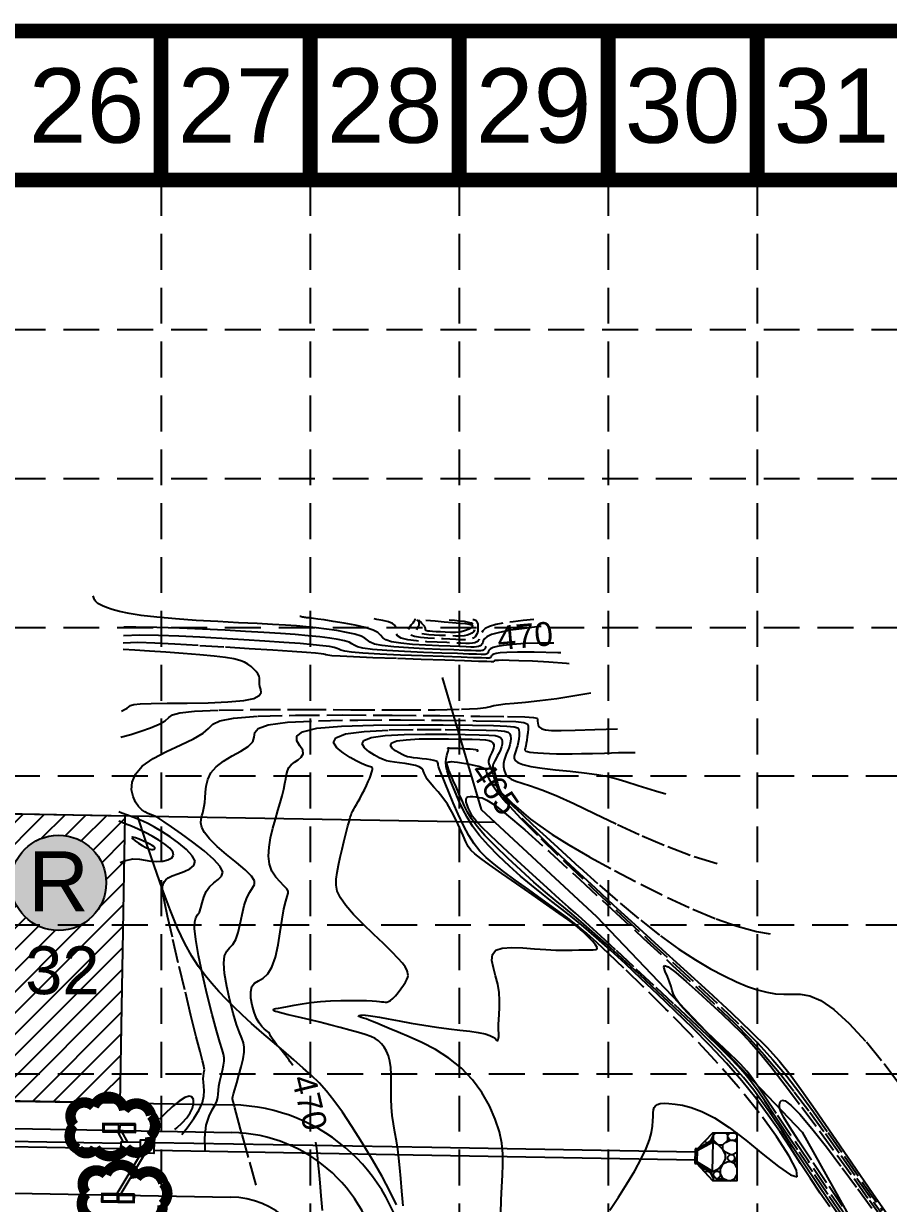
# Model space of a CAD drawing. Extents: x 6153 to 10142, y 8557 to 11052.
# Drawn here: x 7778.9 to 8140.1, y 10559.5 to 11052.4 of the extents above; entities that cross this region are included whole.
import ezdxf
from ezdxf.enums import TextEntityAlignment as Align

# ---------------------------------------------------------------- set-up
doc = ezdxf.new("R2010")
doc.units = 0
doc.header["$LTSCALE"] = 40
doc.header["$MEASUREMENT"] = 0
for name, pattern in [('DASH__25', [0.325, 0.25, -0.075]), ('DASH_DOT', [0.983, 0.8, -0.089, 0.005, -0.089]), ('DASH_DOT_LONG', [2.182, 2, -0.09, 0.002, -0.09]), ('GUARDRAIL', [0.24, 0.2, 0.04]), ('HIDDEN', [0.375, 0.25, -0.125]), ('SOLID_OPEN_END', [200, 100, 100])]:
    doc.linetypes.add(name, pattern=pattern)
doc.layers.get('0').update_dxf_attribs({"linetype": 'CONTINUOUS'})
for name, color, linetype in [('1-BC', 6, 'GUARDRAIL'), ('1-BOUNDARY', 9, 'SOLID_OPEN_END'), ('1-LOT_NO', 1, 'CONTINUOUS'), ('1-ROW', 6, 'SOLID_OPEN_END'), ('1-STORM', 5, 'CONTINUOUS'), ('1-STORM_INLETS', 4, 'CONTINUOUS'), ('1A-LOTS', 6, 'CONTINUOUS'), ('BASE', 7, 'CONTINUOUS'), ('GRID', 254, 'HIDDEN'), ('hatch', 2, 'CONTINUOUS'), ('LEGEND', 7, 'CONTINUOUS'), ('PROP_FLOODPLAIN', 12, 'DASH_DOT_LONG'), ('TOPO_CON_100SC', 14, 'DASH__25'), ('TOPO_ICON_100SC', 15, 'CONTINUOUS')]:
    doc.layers.add(name, color=color, linetype=linetype)
doc.styles.add('ryland', font='ARIAL.TTF', dxfattribs={"height": 25})
doc.styles.get("Standard").update_dxf_attribs({"font": 'ARIAL.TTF'})

# ---------------------------------------------------------------- blocks, each defined once
blk = doc.blocks.new('HDWL')
at = {"color": 1, "linetype": 'Continuous'}
for p, q in [((-6.04, 4.15), (-6.39, 3.78)), ((2.87, 6.74), (-6.04, 4.15)), ((-6.04, 4.15), (-1.87, 0.15)), ((1.5, 1.13), (2.87, 6.74)), ((2.05, 1.29), (3.35, 6.62)), ((3.35, 6.62), (2.87, 6.74)), ((-6.39, 3.78), (-2.42, -0.01)), ((2.05, 1.29), (-2.42, -0.01)), ((-2.24, -0.65), (2.24, 0.65)), ((2.24, 0.65), (2.05, 1.29)), ((-2.42, -0.01), (-2.24, -0.65))]:
    blk.add_line(p, q, dxfattribs=at)
blk = doc.blocks.new('__HATCH_093')
at = {"layer": '1-STORM', "color": 1, "linetype": 'Continuous'}
for p, q in [((5.86, 9.82), (6.86, 11.82)), ((6.86, 9.82), (6.86, 12.82)), ((6.86, 11.82), (7.86, 12.82)), ((12.86, 11.82), (11.86, 12.82)), ((12.86, 12.82), (15.86, 12.82)), ((12.86, 11.82), (13.86, 12.82)), ((12.86, 12.82), (12.86, 12.82)), ((12.86, 9.82), (12.86, 11.82)), ((13.86, 9.82), (12.86, 10.82)), ((13.86, 12.82), (13.87, 12.82)), ((16.61, 12.08), (15.86, 12.82)), ((15.86, 9.82), (16.61, 10.57)), ((0.21, 6.16), (1.86, 7.82)), ((1.86, 7.82), (1.86, 7.9)), ((2.41, 7.37), (2.86, 7.82)), ((2.86, 7.82), (4.86, 8.82)), ((3.86, 8.82), (3.3, 9.39)), ((3.86, 8.82), (5.07, 8.82)), ((4.86, 8.82), (5.86, 9.82)), ((6.71, 8.82), (6.86, 8.82)), ((11.86, 4.82), (6.86, 9.82)), ((8.86, 7.82), (6.86, 8.82)), ((8.86, 7.82), (10.86, 7.82)), ((10.86, 7.82), (12.86, 9.82)), ((10.86, 5.82), (10.86, 7.82)), ((11.86, 3.82), (10.86, 5.82)), ((11.86, 8.82), (13.86, 9.82)), ((13.86, 9.82), (15.86, 9.82)), ((16.61, 8.95), (14.86, 9.82)), ((9.86, -2.18), (11.86, 1.82)), ((10.86, -0.18), (12.86, 0.82)), ((13.86, 3.82), (11.86, 4.82)), ((11.86, 1.82), (11.86, 3.82)), ((12.86, 2.82), (13.86, 3.82)), ((12.86, 1.82), (12.86, 2.82)), ((13.86, 0.82), (12.86, 1.82)), ((12.86, 0.82), (14.86, 0.82)), ((13.86, 3.82), (14.86, 3.82)), ((15.86, -0.18), (13.86, 0.82)), ((14.86, 3.82), (16.61, 4.69)), ((15.86, 2.82), (14.86, 3.82)), ((14.86, 0.82), (15.86, 1.82)), ((15.86, 1.82), (15.86, 2.82)), ((15.86, 0.82), (16.61, 2.31)), ((15.86, -0.18), (15.86, 0.82)), ((1.86, -1.18), (0.42, -0.46)), ((1.86, -1.18), (0.42, -0.46)), ((2.86, -2.18), (1.76, -1.07)), ((2.79, -3.03), (1.86, -1.18)), ((4.86, -3.18), (2.86, -2.18)), ((3.38, -3.67), (3.86, -3.18)), ((3.86, -3.18), (5.2, -3.18)), ((5.86, -4.18), (4.86, -3.18)), ((6.86, -6.18), (5.86, -4.18)), ((6.46, -3.18), (6.86, -3.18)), ((6.86, -3.18), (8.86, -2.18)), ((6.86, -4.18), (7.86, -3.18)), ((6.86, -5.18), (6.86, -4.18)), ((7.86, -3.18), (8.86, -3.18)), ((8.86, -2.18), (10.86, -0.18)), ((9.86, -4.18), (8.86, -3.18)), ((9.86, -5.18), (9.86, -2.18)), ((10.86, -6.18), (9.86, -4.18)), ((16.61, -0.92), (15.86, -0.18)), ((16.61, -1.67), (15.86, -0.18)), ((15.86, -6.18), (16.61, -4.69)), ((7.86, -6.18), (6.86, -5.18)), ((6.86, -7.18), (6.86, -6.18)), ((7.86, -7.18), (9.86, -5.18)), ((7.86, -6.18), (10.86, -6.18)), ((11.86, -7.18), (10.86, -6.18)), ((12.86, -7.18), (10.86, -6.18)), ((13.87, -7.18), (15.86, -6.18))]:
    blk.add_line(p, q, dxfattribs=at)
blk = doc.blocks.new('RYLAND')
h = blk.add_hatch(color=81)
h.paths.add_polyline_path([(1.164, -1.048, 1), (-1.408, -1.048, 1)])
h.paths.add_polyline_path([(-1.348, -2.228), (1.104, -2.228), (1.104, 0.21), (-1.348, 0.21)], flags=25)
at = {"color": 5}
blk.add_circle((-0.122, -1.048), 1.286, dxfattribs=at)
at = {"layer": 'BASE', "color": 5, "style": 'ryland'}
blk.add_text('R', height=1.625, dxfattribs=at).set_placement((-0.122, -1.821), align=Align.CENTER)

msp = doc.modelspace()

# ---------------------------------------------------------------- hatches: boundary and pattern name
at = {"layer": 'hatch', "linetype": 'Continuous'}
h = msp.add_hatch(dxfattribs=at)
h.set_pattern_fill('ANSI31', color=256, scale=50, style=0)
h.paths.add_polyline_path([(7289.73, 10290.13), (7158.41, 10292.67), (7157.44, 10242.68), (7304.83, 10239.82, -0.047854)])
h.paths.add_polyline_path([(7168.96, 10265.9, -1), (7208.76, 10265.9, -1)], flags=16)
h.paths.add_polyline_path([(7284.49, 10340.24), (7159.37, 10342.66), (7158.41, 10292.67), (7289.73, 10290.13, -0.045901)])
h.paths.add_polyline_path([(7164.15, 10317.94, -1), (7203.95, 10317.94, -1)], flags=16)
h.paths.add_polyline_path([(7421.2, 10728.54), (7371.21, 10729.42), (7369.07, 10607.94, -0.050108), (7384.01, 10609.18), (7419.08, 10608.56)])
h.paths.add_polyline_path([(7374.33, 10700.2, -1), (7414.13, 10700.2, -1)], flags=16)
h.paths.add_polyline_path([(7471.19, 10727.66), (7421.2, 10728.54), (7419.08, 10608.56), (7469.08, 10607.68)])
h.paths.add_polyline_path([(7425.54, 10699.4, -1), (7465.34, 10699.4, -1)], flags=16)
h.paths.add_polyline_path([(7771.15, 10722.36), (7721.15, 10723.25), (7719.04, 10603.27), (7769.03, 10602.38)])
h.paths.add_polyline_path([(7726.66, 10697.7, -1), (7766.46, 10697.7, -1)], flags=16)
h.paths.add_polyline_path([(7821.14, 10721.48), (7771.15, 10722.36), (7769.03, 10602.38), (7807.19, 10601.71), (7807.1, 10605.48), (7819.09, 10605.27)])
h.paths.add_polyline_path([(7773.58, 10693.44, -1), (7813.38, 10693.44, -1)], flags=16)
h.paths.add_polyline_path([(7375.26, 10681.93), (7413.21, 10681.93), (7413.21, 10719.65), (7375.26, 10719.65)], flags=24)
h.paths.add_polyline_path([(7384.83, 10656.37), (7405.39, 10656.37), (7405.39, 10671.43), (7384.83, 10671.43)], flags=24)
h.paths.add_polyline_path([(7426.48, 10681.13), (7464.42, 10681.13), (7464.42, 10718.85), (7426.48, 10718.85)], flags=24)
h.paths.add_polyline_path([(7434.82, 10655.38), (7455.46, 10655.38), (7455.46, 10670.7), (7434.82, 10670.7)], flags=24)
h.paths.add_polyline_path([(7727.59, 10679.44), (7765.54, 10679.44), (7765.54, 10717.16), (7727.59, 10717.16)], flags=24)
h.paths.add_polyline_path([(7734.77, 10650.08), (7755.42, 10650.08), (7755.42, 10665.41), (7734.77, 10665.41)], flags=24)
h.paths.add_polyline_path([(7774.51, 10675.18), (7812.46, 10675.18), (7812.46, 10712.9), (7774.51, 10712.9)], flags=24)
h.paths.add_polyline_path([(7784.76, 10649.2), (7805.41, 10649.2), (7805.41, 10664.53), (7784.76, 10664.53)], flags=24)

# ---------------------------------------------------------------- linework, layer by layer
at = {"layer": '1-BC', "color": 7, "linetype": 'Continuous'}
for p, q in [((7383.81, 10597.68), (7865.81, 10589.17)), ((7383.33, 10570.68), (7865.33, 10562.18))]:
    msp.add_line(p, q, dxfattribs=at)
for radius, start in [(63.5, 5.3799), (36.5, 5.3798)]:
    msp.add_arc((7864.69, 10525.68), radius, start, 88.9892, dxfattribs=at)
at = {"layer": '1-BOUNDARY', "color": 7, "linetype": 'SOLID_OPEN_END'}
for p, q in [((7953.68, 10779.15), (7969.96, 10724.05)), ((7969.96, 10724.05), (8018.11, 10679.45)), ((8018.11, 10679.45), (8104.05, 10589.23)), ((8104.05, 10589.23), (8137.41, 10529.8))]:
    msp.add_line(p, q, dxfattribs=at)
at = {"layer": '1-ROW', "color": 7, "linetype": 'SOLID_OPEN_END'}
for p, q in [((7301.12, 10730.66), (7975.68, 10718.76)), ((7384.01, 10609.18), (7866.01, 10600.67))]:
    msp.add_line(p, q, dxfattribs=at)
msp.add_arc((7864.69, 10525.68), 75, 5.3799, 88.9892, dxfattribs=at)
at = {"layer": '1-STORM', "color": 5, "linetype": 'Continuous', "flags": 128}
for points in [[(7819.48, 10584.62), (7649.43, 10587.62)], [(7820.68, 10585.09), (7818.33, 10589.34)], [(7822.41, 10585.06), (7820.06, 10589.31)], [(7819.44, 10582.37), (7649.39, 10585.37)], [(7822.41, 10585.06), (7819.49, 10585.12), (7819.43, 10581.87), (7822.43, 10581.81)], [(7822.43, 10581.81), (7827.7, 10581.72)], [(7827.75, 10584.97), (7822.49, 10585.06)], [(7949.34, 10579.57), (7833.32, 10581.62)], [(7949.39, 10582.82), (7833.38, 10584.87)], [(8059.38, 10580.88), (7949.39, 10582.82)], [(7828, 10580.52), (7817.77, 10563.52)], [(7829.73, 10580.49), (7819.51, 10563.49)], [(8059.32, 10577.63), (7949.34, 10579.57)]]:
    msp.add_lwpolyline(points, dxfattribs=at)
msp.add_lwpolyline([(7827.67, 10580.53), (7827.77, 10586.16), (7833.4, 10586.06), (7833.3, 10580.43), (7827.67, 10580.53)], close=True, dxfattribs=at)
at = {"layer": '1-STORM', "color": 10, "linetype": 'Continuous', "flags": 128}
msp.add_lwpolyline([(8060.14, 10576.18), (8066.24, 10572.45), (8066.63, 10573.05), (8066.85, 10585.08), (8066.53, 10585.72), (8060.3, 10582.32), (8066.74, 10589), (8076.74, 10589), (8076.74, 10569), (8066.74, 10569), (8060.14, 10576.18)], close=True, dxfattribs=at)
at = {"layer": '1-STORM_INLETS', "color": 5, "linetype": 'Continuous', "flags": 128}
for points in [[(7825.7, 10592.71), (7812.04, 10592.95), (7811.98, 10589.45), (7825.64, 10589.21), (7825.7, 10592.71)], [(7812.53, 10592.44), (7818.53, 10592.34), (7818.48, 10589.84), (7812.48, 10589.94), (7812.53, 10592.44)], [(7819.19, 10592.33), (7825.19, 10592.22), (7825.15, 10589.72), (7819.15, 10589.83), (7819.19, 10592.33)], [(7825.18, 10563.39), (7811.52, 10563.63), (7811.46, 10560.13), (7825.12, 10559.89), (7825.18, 10563.39)], [(7812.01, 10563.12), (7818.01, 10563.01), (7817.97, 10560.51), (7811.97, 10560.62), (7812.01, 10563.12)], [(7818.68, 10563), (7824.68, 10562.9), (7824.63, 10560.4), (7818.63, 10560.5), (7818.68, 10563)]]:
    msp.add_lwpolyline(points, close=True, dxfattribs=at)
at = {"layer": '1A-LOTS', "color": 7, "linetype": 'Continuous'}
for p, q in [((7771.15, 10722.36), (7821.14, 10721.48)), ((7821.14, 10721.48), (7819.02, 10601.5)), ((7819.02, 10601.5), (7769.03, 10602.38))]:
    msp.add_line(p, q, dxfattribs=at)
at = {"layer": 'BASE', "const_width": 6.22}
for points in [[(6155.99, 8559.9), (10138.96, 8559.9), (10138.96, 11049.25), (6155.99, 11049.25)], [(6218.22, 8622.13), (10076.73, 8622.13), (10076.73, 10987.02), (6218.22, 10987.02)]]:
    msp.add_lwpolyline(points, close=True, dxfattribs=at)
for points in [[(7836.3, 10987.02), (7836.3, 11049.25)], [(7898.54, 10987.02), (7898.54, 11049.25)], [(7960.77, 10987.02), (7960.77, 11049.25)], [(8023.01, 10987.02), (8023.01, 11049.25)], [(8085.24, 10987.02), (8085.24, 11049.25)]]:
    msp.add_lwpolyline(points, dxfattribs=at)
at = {"layer": 'GRID', "color": 252, "linetype": 'HIDDEN', "ltscale": 1.5}
for p, q in [((7836.3, 10987.02), (7836.3, 8808.56)), ((7898.54, 10987.02), (7898.54, 8808.56)), ((7960.77, 10987.02), (7960.77, 8808.56)), ((8023.01, 10987.02), (8023.01, 8808.56)), ((8085.24, 10987.02), (8085.24, 8808.56)), ((6220.51, 10924.58), (10079.02, 10924.58)), ((6220.51, 10862.35), (10079.02, 10862.35)), ((6220.51, 10800.11), (10079.02, 10800.11)), ((6218.22, 10738.08), (10076.73, 10738.08)), ((6218.22, 10675.85), (10076.73, 10675.85)), ((6218.22, 10613.61), (10076.73, 10613.61))]:
    msp.add_line(p, q, dxfattribs=at)
at = {"layer": 'LEGEND', "color": 170, "ltscale": 100, "const_width": 4.37}
for points in [[(7821.69, 10582.79, 0.520567), (7821.69, 10582.79, 0.765195), (7831.75, 10587.4, 0.417879), (7832.15, 10596.34, 0.6649), (7820.92, 10598.49, 0.744833), (7808.23, 10600.03, 0.975642), (7799.99, 10592.13, 0.520567), (7801.6, 10582.19, 0.520567), (7808.86, 10582.58, 0.540264), (7821.69, 10582.79)], [(7826.78, 10554.41, 0.520567), (7826.78, 10554.41, 0.765195), (7836.84, 10559.01, 0.417879), (7837.24, 10567.96, 0.6649), (7826.01, 10570.11, 0.744833), (7813.32, 10571.65, 0.975642), (7805.08, 10563.75, 0.520567), (7806.69, 10553.81, 0.520567), (7813.96, 10554.19, 0.540264), (7826.78, 10554.41)]]:
    msp.add_lwpolyline(points, format="xyb", close=True, dxfattribs=at)
at = {"layer": 'PROP_FLOODPLAIN', "color": 7, "linetype": 'DASH_DOT'}
msp.add_lwpolyline([(7934.62, 10558.94), (7932.03, 10564.38), (7928.63, 10570.76), (7924.63, 10577.74), (7920.34, 10584.86), (7916.05, 10591.65), (7912.04, 10597.65), (7908.53, 10602.53), (7905.37, 10606.48), (7902.33, 10609.84), (7899.19, 10612.92), (7895.7, 10616.07), (7891.72, 10619.54), (7887.38, 10623.26), (7882.86, 10627.13), (7878.37, 10630.99), (7874.1, 10634.74), (7870.22, 10638.28), (7866.69, 10641.63), (7863.45, 10644.88), (7860.42, 10648.09), (7857.53, 10651.34), (7854.72, 10654.73), (7851.93, 10658.48), (7849.11, 10662.85), (7846.23, 10668.1), (7843.23, 10674.5), (7840.07, 10682.2), (7836.79, 10691.02), (7833.4, 10700.68), (7829.95, 10710.89), (7826.47, 10721.39)], dxfattribs=at)
at = {"layer": 'TOPO_CON_100SC', "color": 5, "linetype": 'DASH__25'}
for points in [[(7995.09, 10800.53), (7994.3, 10800.45), (7988.07, 10799.74), (7982.32, 10798.94), (7977.61, 10798.07), (7974.36, 10797.17), (7972.38, 10796.25), (7971.33, 10795.37), (7970.87, 10794.55), (7970.66, 10793.83), (7970.41, 10793.24), (7970.05, 10792.76), (7969.56, 10792.41), (7968.92, 10792.15), (7968.11, 10791.99), (7967.09, 10791.92), (7965.68, 10791.92), (7963.68, 10791.98), (7960.9, 10792.1), (7957.12, 10792.25), (7952.29, 10792.44), (7946.85, 10792.69), (7941.36, 10793.03), (7936.41, 10793.49), (7932.57, 10794.11), (7930.22, 10794.91), (7928.91, 10795.84), (7928.01, 10796.88), (7926.89, 10797.96), (7924.9, 10799.04), (7921.61, 10800.09), (7917.37, 10801.06), (7912.72, 10801.93), (7908.22, 10802.67), (7904.42, 10803.25), (7901.74, 10803.65), (7900.04, 10803.9), (7899.06, 10804.03), (7898.54, 10804.09), (7898.22, 10804.11), (7897.88, 10804.12), (7897.5, 10804.15), (7897.08, 10804.18), (7896.65, 10804.22), (7896.21, 10804.28), (7895.79, 10804.35), (7895.39, 10804.44), (7894.99, 10804.54), (7894.6, 10804.65), (7894.21, 10804.76)], [(8000.32, 10793.5), (7994.86, 10793.51), (7988.22, 10793.35), (7983.14, 10793.04), (7979.39, 10792.64), (7976.75, 10792.17), (7974.99, 10791.68), (7973.92, 10791.19), (7973.36, 10790.71), (7973.11, 10790.26), (7972.99, 10789.87), (7972.86, 10789.55), (7972.66, 10789.3), (7972.39, 10789.1), (7972.05, 10788.97), (7971.61, 10788.88), (7971.01, 10788.84), (7969.94, 10788.85), (7968.01, 10788.91), (7964.86, 10789.03), (7960.11, 10789.2), (7953.58, 10789.43), (7945.92, 10789.72), (7937.98, 10790.07), (7930.59, 10790.49), (7924.62, 10790.96), (7920.64, 10791.5), (7918.3, 10792.08), (7916.97, 10792.69), (7916.04, 10793.31), (7914.87, 10793.93), (7912.96, 10794.52), (7910.26, 10795.09), (7906.79, 10795.64), (7902.62, 10796.16), (7897.77, 10796.65), (7892.29, 10797.12), (7886.14, 10797.58), (7879.24, 10798.03), (7871.56, 10798.48), (7863.02, 10798.94), (7853.67, 10799.41), (7843.98, 10799.83), (7834.49, 10800.15), (7825.76, 10800.3), (7820.7, 10800.25)], [(8006.69, 10784.96), (8005.61, 10785.07), (7998.31, 10785.6), (7991.5, 10785.97), (7985.8, 10786.2), (7981.66, 10786.33), (7978.91, 10786.39), (7977.25, 10786.38), (7976.35, 10786.34), (7975.9, 10786.27), (7975.63, 10786.19), (7975.47, 10786.12), (7975.38, 10786.04), (7975.34, 10785.98), (7975.33, 10785.92), (7975.3, 10785.87), (7975.27, 10785.83), (7975.23, 10785.8), (7975.18, 10785.78), (7975.11, 10785.77), (7974.94, 10785.76), (7974.2, 10785.78), (7972.35, 10785.84), (7968.83, 10785.96), (7963.09, 10786.15), (7954.87, 10786.42), (7945, 10786.76), (7934.6, 10787.12), (7924.78, 10787.48), (7916.66, 10787.81), (7911.07, 10788.09), (7907.7, 10788.32), (7905.93, 10788.5), (7905.18, 10788.67), (7904.84, 10788.81), (7904.32, 10788.95), (7903.15, 10789.12), (7900.86, 10789.34), (7897.01, 10789.64), (7891.12, 10790.05), (7882.96, 10790.59), (7873.15, 10791.22), (7862.5, 10791.89), (7851.85, 10792.54), (7842.03, 10793.12), (7833.67, 10793.57), (7826.55, 10793.77), (7820.52, 10793.61)], [(8003.34, 10789.46), (8002.01, 10789.51), (7992.08, 10789.75), (7985.17, 10789.79), (7980.67, 10789.69), (7977.93, 10789.48), (7976.33, 10789.22), (7975.31, 10788.94), (7974.7, 10788.65), (7974.37, 10788.38), (7974.23, 10788.12), (7974.16, 10787.9), (7974.08, 10787.71), (7973.97, 10787.56), (7973.81, 10787.45), (7973.61, 10787.37), (7973.36, 10787.32), (7972.98, 10787.3), (7972.07, 10787.32), (7970.18, 10787.38), (7966.85, 10787.49), (7961.6, 10787.68), (7954.23, 10787.93), (7945.46, 10788.24), (7936.29, 10788.6), (7927.69, 10788.98), (7920.64, 10789.39), (7915.86, 10789.79), (7913, 10790.2), (7911.45, 10790.6), (7910.61, 10790.99), (7909.85, 10791.37), (7908.64, 10791.74), (7906.7, 10792.1), (7903.83, 10792.49), (7899.81, 10792.9), (7894.45, 10793.35), (7887.63, 10793.86), (7879.64, 10794.4), (7870.87, 10794.96), (7861.7, 10795.51), (7852.53, 10796.03), (7843.67, 10796.49), (7835.26, 10796.8), (7827.38, 10796.88), (7820.6, 10796.64)], [(7819.76, 10765.2), (7821.09, 10765.78), (7822.22, 10766.42), (7822.88, 10766.99), (7823.58, 10767.48), (7824.93, 10767.88), (7827.56, 10768.18), (7832.11, 10768.37), (7838.92, 10768.46), (7847.23, 10768.54), (7856.01, 10768.68), (7864.23, 10769), (7870.86, 10769.59), (7875.11, 10770.5), (7877.33, 10771.67), (7878.09, 10772.96), (7877.98, 10774.27), (7877.59, 10775.47), (7877.39, 10776.49), (7877.37, 10777.35), (7877.42, 10778.14), (7877.41, 10778.91), (7877.23, 10779.75), (7876.76, 10780.69), (7876.03, 10781.71), (7875.08, 10782.76), (7873.92, 10783.79), (7872.61, 10784.74), (7871.13, 10785.57), (7869.25, 10786.31), (7866.7, 10786.96), (7863.22, 10787.57), (7858.54, 10788.15), (7852.51, 10788.72), (7845.59, 10789.27), (7838.36, 10789.78), (7831.41, 10790.23), (7825.32, 10790.6), (7820.48, 10790.85), (7820.45, 10790.85)], [(7819.46, 10754.27), (7819.91, 10754.37), (7823.74, 10755.41), (7827.89, 10756.73), (7831.93, 10758.2), (7835.45, 10759.72), (7838.02, 10761.18), (7839.54, 10762.48), (7841.12, 10763.6), (7844.21, 10764.51), (7850.22, 10765.19), (7860.59, 10765.63), (7876.15, 10765.82), (7895.22, 10765.83), (7915.53, 10765.76), (7934.81, 10765.7), (7950.79, 10765.74), (7961.77, 10765.95), (7968.44, 10766.29), (7972.06, 10766.7), (7973.92, 10767.14), (7975.28, 10767.53), (7977.21, 10767.85), (7980, 10768.15), (7983.76, 10768.5), (7988.57, 10768.96), (7994.53, 10769.61), (8001.6, 10770.51), (8009.18, 10771.64), (8015.75, 10772.81)], [(7854.72, 10581.76), (7854.56, 10586.99), (7855.21, 10592.2), (7856.38, 10595.97), (7857.72, 10598.66), (7858.89, 10600.66), (7859.64, 10602.31), (7860.02, 10603.78), (7860.19, 10605.21), (7860.3, 10606.74), (7860.49, 10608.5), (7860.87, 10610.58), (7861.38, 10612.84), (7861.92, 10615.12), (7862.39, 10617.23), (7862.68, 10619.01), (7862.71, 10620.39), (7862.43, 10621.81), (7861.81, 10623.8), (7860.81, 10626.93), (7859.4, 10631.73), (7857.6, 10638.51), (7855.59, 10646.61), (7853.63, 10655.12), (7851.94, 10663.14), (7850.77, 10669.75), (7850.3, 10674.31), (7850.4, 10677.14), (7850.89, 10678.85), (7851.59, 10680.02), (7852.31, 10681.25), (7852.92, 10682.98), (7853.51, 10685.14), (7854.21, 10687.48), (7855.18, 10689.78), (7856.55, 10691.8), (7858.35, 10693.41), (7860.2, 10694.78), (7861.6, 10696.2), (7862.05, 10697.91), (7861.06, 10700.21), (7858.33, 10703.24), (7854.29, 10706.78), (7849.58, 10710.45), (7844.84, 10713.92), (7840.69, 10716.83), (7837.62, 10718.91), (7835.5, 10720.28), (7834.04, 10721.12), (7832.96, 10721.64), (7831.96, 10722.03), (7830.84, 10722.46), (7829.58, 10723.08), (7828.26, 10723.98), (7826.94, 10725.29), (7825.68, 10727.1), (7824.6, 10729.5), (7824, 10732.36), (7824.21, 10735.53), (7825.59, 10738.85), (7828.48, 10742.16), (7833.03, 10745.32), (7838.64, 10748.3), (7844.5, 10751.08), (7849.83, 10753.63), (7853.83, 10755.93), (7856.1, 10757.97), (7857.89, 10759.73), (7860.84, 10761.17), (7866.6, 10762.29), (7876.83, 10763.05), (7892.51, 10763.45), (7911.95, 10763.56), (7932.81, 10763.48), (7952.74, 10763.29), (7969.41, 10763.08), (7981.05, 10762.91), (7988.17, 10762.76), (7991.9, 10762.55), (7993.33, 10762.23), (7993.57, 10761.74), (7993.57, 10761.03), (7993.62, 10760.19), (7993.83, 10759.3), (7994.35, 10758.46), (7995.31, 10757.78), (7996.87, 10757.33), (7999.42, 10757.1), (8003.41, 10757.06), (8009.26, 10757.18), (8017.41, 10757.43), (8026.98, 10757.74)], [(7876.04, 10567.17), (7872.82, 10578.68), (7870.11, 10588.46), (7868.24, 10595.25), (7867.1, 10599.44), (7866.5, 10601.66), (7866.28, 10602.56), (7866.23, 10602.79), (7866.22, 10602.9), (7866.21, 10602.98), (7866.19, 10603.05), (7866.17, 10603.11), (7866.14, 10603.17), (7866.12, 10603.25), (7866.15, 10603.52), (7866.29, 10604.14), (7866.6, 10605.3), (7867.14, 10607.17), (7867.92, 10609.86), (7868.85, 10613.1), (7869.77, 10616.55), (7870.54, 10619.86), (7871, 10622.7), (7871.06, 10624.85), (7870.71, 10626.63), (7870.03, 10628.49), (7869.04, 10630.89), (7867.81, 10634.29), (7866.4, 10638.95), (7864.98, 10644.45), (7863.73, 10650.19), (7862.85, 10655.55), (7862.51, 10659.93), (7862.85, 10662.91), (7863.71, 10664.85), (7864.9, 10666.27), (7866.22, 10667.72), (7867.47, 10669.73), (7868.48, 10672.68), (7869.34, 10676.32), (7870.15, 10680.23), (7871.02, 10684), (7872.08, 10687.21), (7873.36, 10689.58), (7874.56, 10691.31), (7875.32, 10692.78), (7875.27, 10694.31), (7874.03, 10696.25), (7871.38, 10698.86), (7867.75, 10701.97), (7863.68, 10705.33), (7859.75, 10708.69), (7856.51, 10711.78), (7854.39, 10714.41), (7853.27, 10716.61), (7852.9, 10718.46), (7853.01, 10720.03), (7853.36, 10721.43), (7853.73, 10722.72), (7854.06, 10724.02), (7854.35, 10725.42), (7854.57, 10727.04), (7854.74, 10728.97), (7854.86, 10731.27), (7855.14, 10733.86), (7855.81, 10736.59), (7857.11, 10739.33), (7859.27, 10741.94), (7862.39, 10744.31), (7866.04, 10746.48), (7869.67, 10748.5), (7872.73, 10750.45), (7874.64, 10752.38), (7875.19, 10754.33), (7875.48, 10756.22), (7876.93, 10757.96), (7881, 10759.42), (7889.1, 10760.52), (7902.09, 10761.17), (7918.52, 10761.46), (7936.32, 10761.48), (7953.47, 10761.35), (7967.9, 10761.17), (7978.08, 10761.01), (7984.42, 10760.81), (7987.84, 10760.48), (7989.26, 10759.91), (7989.58, 10759.01), (7989.59, 10757.72), (7989.48, 10756.17), (7989.27, 10754.52), (7989.03, 10752.94), (7988.8, 10751.6), (7988.6, 10750.62), (7988.45, 10749.96), (7988.35, 10749.54), (7988.28, 10749.28), (7988.24, 10749.08), (7988.25, 10748.88), (7988.38, 10748.68), (7988.71, 10748.47), (7989.34, 10748.26), (7990.36, 10748.05), (7991.82, 10747.86), (7993.7, 10747.69), (7995.97, 10747.54), (7998.56, 10747.42), (8001.44, 10747.35), (8004.58, 10747.33), (8008.06, 10747.35), (8011.97, 10747.42), (8016.44, 10747.53), (8021.54, 10747.67), (8027.37, 10747.84), (8033.91, 10747.93), (8034.29, 10747.93)], [(7937.37, 10558.54), (7936.92, 10564.65), (7936.51, 10569.87), (7936.1, 10574.4), (7935.66, 10578.43), (7935.16, 10582.15), (7934.57, 10585.74), (7933.95, 10589.26), (7933.36, 10592.74), (7932.87, 10596.22), (7932.54, 10599.72), (7932.41, 10603.25), (7932.41, 10606.77), (7932.45, 10610.17), (7932.43, 10613.39), (7932.25, 10616.33), (7931.85, 10618.94), (7931.23, 10621.21), (7930.41, 10623.18), (7929.44, 10624.84), (7928.34, 10626.24), (7927.12, 10627.39), (7925.68, 10628.36), (7923.88, 10629.23), (7921.6, 10630.07), (7918.72, 10630.97), (7915.16, 10631.96), (7911.12, 10633.03), (7906.83, 10634.12), (7902.56, 10635.18), (7898.54, 10636.16), (7894.99, 10637.02), (7891.95, 10637.76), (7889.4, 10638.36), (7887.35, 10638.85), (7885.8, 10639.22), (7884.73, 10639.49), (7884.05, 10639.67), (7883.67, 10639.79), (7883.5, 10639.9), (7883.42, 10640), (7883.36, 10640.14), (7883.32, 10640.29), (7883.3, 10640.44), (7883.3, 10640.58), (7883.34, 10640.69), (7883.44, 10640.77), (7883.71, 10640.83), (7884.29, 10640.93), (7885.29, 10641.11), (7886.85, 10641.4), (7889.07, 10641.82), (7891.88, 10642.33), (7895.18, 10642.88), (7898.89, 10643.4), (7902.91, 10643.82), (7907.13, 10644.11), (7911.36, 10644.28), (7915.41, 10644.34), (7919.08, 10644.32), (7922.16, 10644.26), (7924.52, 10644.16), (7926.25, 10644.04), (7927.5, 10643.92), (7928.42, 10643.8), (7929.16, 10643.69), (7929.85, 10643.62), (7930.55, 10643.65), (7931.3, 10643.84), (7932.13, 10644.29), (7933.09, 10645.07), (7934.17, 10646.21), (7935.33, 10647.61), (7936.47, 10649.13), (7937.51, 10650.64), (7938.37, 10652), (7938.97, 10653.1), (7939.33, 10653.99), (7939.48, 10654.76), (7939.44, 10655.48), (7939.25, 10656.24), (7938.9, 10657.14), (7938.25, 10658.29), (7937.12, 10659.83), (7935.32, 10661.89), (7932.69, 10664.61), (7929.15, 10668.05), (7925.02, 10672), (7920.73, 10676.16), (7916.74, 10680.26), (7913.45, 10684), (7911.21, 10687.18), (7909.92, 10689.93), (7909.4, 10692.46), (7909.44, 10694.99), (7909.84, 10697.73), (7910.45, 10700.83), (7911.17, 10704.14), (7911.94, 10707.47), (7912.7, 10710.61), (7913.37, 10713.34), (7913.92, 10715.52), (7914.36, 10717.19), (7914.69, 10718.45), (7914.95, 10719.41), (7915.17, 10720.17), (7915.35, 10720.81), (7915.52, 10721.37), (7915.7, 10721.9), (7915.91, 10722.41), (7916.15, 10722.95), (7916.45, 10723.55), (7916.83, 10724.24), (7917.29, 10725.08), (7917.87, 10726.11), (7918.57, 10727.37), (7919.4, 10728.88), (7920.3, 10730.57), (7921.22, 10732.34), (7922.1, 10734.09), (7922.87, 10735.73), (7923.48, 10737.18), (7923.94, 10738.42), (7924.26, 10739.45), (7924.46, 10740.27), (7924.56, 10740.89), (7924.57, 10741.32), (7924.47, 10741.6), (7924.23, 10741.78), (7923.83, 10741.93), (7923.23, 10742.1), (7922.4, 10742.35), (7921.27, 10742.76), (7919.76, 10743.42), (7917.8, 10744.41), (7915.29, 10745.82), (7912.34, 10747.68), (7909.72, 10749.82), (7908.38, 10752.02), (7909.26, 10754.04), (7913.32, 10755.66), (7921.11, 10756.72), (7931.59, 10757.29), (7943.33, 10757.49), (7954.91, 10757.47), (7964.88, 10757.34), (7972.15, 10757.22), (7976.94, 10757.06), (7979.8, 10756.81), (7981.29, 10756.39), (7981.95, 10755.75), (7982.26, 10754.83), (7982.33, 10753.7), (7982.21, 10752.42), (7981.92, 10751.07), (7981.51, 10749.72), (7981.01, 10748.44), (7980.48, 10747.2), (7979.98, 10745.96), (7979.58, 10744.68), (7979.33, 10743.34), (7979.3, 10741.91), (7979.55, 10740.44), (7980.13, 10739.03), (7981.1, 10737.75), (7982.51, 10736.68), (7984.46, 10735.85), (7987.1, 10735.03), (7990.65, 10733.95), (7995.31, 10732.35), (8001.27, 10729.95), (8008.66, 10726.57), (8017.3, 10722.42), (8026.9, 10717.83), (8037.22, 10713.11), (8047.98, 10708.56), (8058.95, 10704.47), (8069.01, 10701.34)], [(7978.24, 10555.29), (7978.36, 10561.03), (7978.57, 10566.43), (7978.85, 10571.31), (7979.07, 10575.83), (7979.04, 10580.2), (7978.61, 10584.67), (7977.61, 10589.46), (7975.88, 10594.71), (7973.42, 10600.26), (7970.24, 10605.84), (7966.34, 10611.2), (7961.73, 10616.08), (7956.49, 10620.27), (7950.88, 10623.8), (7945.27, 10626.73), (7939.97, 10629.13), (7935.32, 10631.08), (7931.59, 10632.64), (7928.68, 10633.87), (7926.42, 10634.82), (7924.66, 10635.56), (7923.21, 10636.13), (7921.93, 10636.59), (7920.84, 10636.96), (7919.95, 10637.25), (7919.3, 10637.48), (7918.92, 10637.67), (7918.81, 10637.83), (7918.95, 10637.96), (7919.27, 10638.07), (7919.71, 10638.15), (7920.23, 10638.21), (7920.81, 10638.24), (7921.61, 10638.21), (7922.85, 10638.07), (7924.74, 10637.78), (7927.48, 10637.3), (7931.21, 10636.6), (7935.74, 10635.75), (7940.79, 10634.83), (7946.1, 10633.92), (7951.4, 10633.11), (7956.44, 10632.45), (7961.09, 10631.91), (7965.24, 10631.42), (7968.79, 10630.92), (7971.62, 10630.34), (7973.67, 10629.66), (7975.06, 10628.93), (7975.93, 10628.26), (7976.45, 10627.75), (7976.75, 10627.5), (7976.97, 10627.58), (7977.14, 10627.94), (7977.26, 10628.52), (7977.33, 10629.24), (7977.36, 10630.03), (7977.34, 10630.85), (7977.3, 10631.77), (7977.27, 10632.9), (7977.28, 10634.34), (7977.36, 10636.19), (7977.51, 10638.52), (7977.64, 10641.28), (7977.66, 10644.36), (7977.45, 10647.68), (7976.92, 10651.14), (7976.02, 10654.63), (7975.09, 10657.98), (7974.52, 10660.99), (7974.71, 10663.48), (7976.06, 10665.26), (7978.83, 10666.21), (7982.74, 10666.49), (7987.34, 10666.32), (7992.23, 10665.92), (7996.95, 10665.54), (8001.18, 10665.33), (8004.87, 10665.3), (8008.07, 10665.35), (8010.82, 10665.44), (8013.18, 10665.49), (8015.18, 10665.46), (8016.76, 10665.44), (8017.87, 10665.53), (8018.43, 10665.84), (8018.39, 10666.49), (8017.72, 10667.55), (8016.59, 10668.89), (8015.19, 10670.37), (8013.73, 10671.83), (8012.41, 10673.1), (8011.34, 10674.12), (8010.22, 10675.09), (8008.65, 10676.31), (8006.22, 10678.07), (8002.56, 10680.67), (7997.42, 10684.27), (7991.3, 10688.55), (7984.84, 10693.06), (7978.7, 10697.36), (7973.52, 10700.99), (7969.8, 10703.65), (7967.32, 10705.58), (7965.71, 10707.13), (7964.61, 10708.69), (7963.63, 10710.63), (7962.47, 10713.22), (7961.1, 10716.32), (7959.53, 10719.68), (7957.8, 10723.07), (7955.93, 10726.24), (7953.97, 10729.01), (7952.03, 10731.39), (7950.22, 10733.42), (7948.66, 10735.19), (7947.47, 10736.73), (7946.72, 10738.1), (7946.24, 10739.31), (7945.79, 10740.36), (7945.16, 10741.24), (7944.12, 10741.96), (7942.51, 10742.51), (7940.47, 10742.94), (7938.21, 10743.27), (7935.92, 10743.54), (7933.82, 10743.79), (7932.06, 10744.06), (7930.52, 10744.42), (7929.02, 10744.94), (7927.41, 10745.7), (7925.5, 10746.76), (7923.28, 10748.17), (7921.3, 10749.78), (7920.29, 10751.44), (7920.96, 10752.96), (7924.02, 10754.19), (7929.89, 10754.98), (7937.82, 10755.41), (7946.75, 10755.56), (7955.62, 10755.54), (7963.37, 10755.43), (7969.18, 10755.32), (7973.2, 10755.19), (7975.78, 10754.97), (7977.3, 10754.63), (7978.14, 10754.12), (7978.59, 10753.39), (7978.77, 10752.48), (7978.71, 10751.42), (7978.45, 10750.26), (7978.02, 10749.04), (7977.47, 10747.79), (7976.86, 10746.58), (7976.25, 10745.44), (7975.7, 10744.43), (7975.26, 10743.6), (7975, 10742.98), (7974.9, 10742.48), (7974.93, 10741.97), (7975.09, 10741.35), (7975.34, 10740.5), (7975.68, 10739.33), (7976.05, 10737.96), (7976.44, 10736.51), (7976.81, 10735.12), (7977.13, 10733.93), (7977.38, 10733.04), (7977.61, 10732.38), (7977.88, 10731.83), (7978.26, 10731.31), (7978.82, 10730.7), (7979.61, 10729.91), (7980.65, 10728.91), (7981.95, 10727.68), (7983.54, 10726.22), (7985.42, 10724.5), (7987.67, 10722.5), (7990.57, 10720.1), (7994.47, 10717.19), (7999.71, 10713.64), (8006.64, 10709.33), (8015.44, 10704.23), (8025.65, 10698.61), (8036.64, 10692.85), (8047.78, 10687.33), (8058.44, 10682.41), (8068.13, 10678.4), (8076.91, 10675.33), (8084.96, 10673.18), (8090.73, 10672.2)], [(8023.77, 10556.76), (8027.31, 10562.15), (8030.85, 10567.7), (8034.13, 10573.11), (8036.88, 10578.1), (8038.9, 10582.43), (8040.26, 10586.11), (8041.1, 10589.22), (8041.55, 10591.83), (8041.75, 10594.03), (8041.83, 10595.87), (8041.88, 10597.39), (8041.99, 10598.62), (8042.26, 10599.59), (8042.77, 10600.33), (8043.59, 10600.86), (8044.79, 10601.2), (8046.39, 10601.34), (8048.44, 10601.28), (8050.98, 10601.04), (8054.06, 10600.55), (8057.75, 10599.61), (8062.16, 10597.92), (8067.39, 10595.23), (8073.53, 10591.25), (8080.53, 10585.94), (8087.69, 10580.14), (8094.2, 10574.94), (8099.22, 10571.42), (8101.92, 10570.64), (8101.67, 10573.39), (8098.67, 10579.24), (8093.35, 10587.49), (8086.11, 10597.4), (8077.37, 10608.27), (8067.57, 10619.41), (8057.29, 10630.36), (8047.14, 10640.7), (8037.72, 10649.98), (8029.63, 10657.79), (8023.3, 10663.85), (8018.35, 10668.5), (8014.19, 10672.22), (8010.27, 10675.48), (8006.01, 10678.79), (8001, 10682.5), (7995.45, 10686.52), (7989.75, 10690.61), (7984.26, 10694.55), (7979.37, 10698.13), (7975.36, 10701.2), (7972.1, 10703.96), (7969.41, 10706.7), (7967.06, 10709.69), (7964.85, 10713.21), (7962.62, 10717.45), (7960.42, 10722.13), (7958.34, 10726.88), (7956.49, 10731.32), (7954.95, 10735.09), (7953.8, 10737.9), (7953.01, 10739.86), (7952.5, 10741.17), (7952.22, 10742.01), (7952.08, 10742.6), (7952.03, 10743.1), (7951.95, 10743.55), (7951.71, 10743.94), (7951.2, 10744.29), (7950.29, 10744.59), (7948.91, 10744.86), (7947.18, 10745.09), (7945.29, 10745.29), (7943.41, 10745.49), (7941.72, 10745.67), (7940.34, 10745.87), (7939.18, 10746.12), (7938.11, 10746.48), (7937, 10746.99), (7935.71, 10747.7), (7934.22, 10748.65), (7932.88, 10749.74), (7932.2, 10750.85), (7932.65, 10751.88), (7934.71, 10752.71), (7938.68, 10753.24), (7944.06, 10753.53), (7950.16, 10753.63), (7956.32, 10753.6), (7961.85, 10753.52), (7966.22, 10753.43), (7969.46, 10753.31), (7971.76, 10753.14), (7973.32, 10752.87), (7974.32, 10752.48), (7974.93, 10751.95), (7975.23, 10751.29), (7975.27, 10750.53), (7975.12, 10749.69), (7974.81, 10748.81), (7974.42, 10747.92), (7974, 10747.02), (7973.6, 10746.15), (7973.28, 10745.32), (7973.1, 10744.56), (7973.09, 10743.86), (7973.24, 10743.2), (7973.51, 10742.51), (7973.85, 10741.75), (7974.23, 10740.86), (7974.6, 10739.81), (7974.98, 10738.65), (7975.33, 10737.43), (7975.67, 10736.22), (7975.99, 10735.1), (7976.31, 10734.07), (7976.77, 10733.03), (7977.55, 10731.8), (7978.81, 10730.22), (7980.73, 10728.13), (7983.46, 10725.39), (7987.07, 10721.92), (7991.6, 10717.67), (7997.11, 10712.59), (8003.64, 10706.63), (8011.17, 10699.81), (8019.42, 10692.46), (8028.02, 10684.98), (8036.64, 10677.79), (8044.9, 10671.28), (8052.52, 10665.77), (8059.47, 10661.22), (8065.78, 10657.52), (8071.49, 10654.53), (8076.64, 10652.13), (8081.27, 10650.21), (8085.47, 10648.74), (8089.32, 10647.71), (8092.91, 10647.1), (8096.34, 10646.9), (8099.72, 10646.99), (8103.27, 10646.94), (8107.22, 10646.2), (8111.8, 10644.25), (8117.26, 10640.53), (8123.72, 10634.68), (8130.89, 10627), (8138.36, 10617.94), (8145.73, 10607.96)], [(8120.21, 10553.34), (8115.19, 10560.64), (8109.99, 10568.3), (8104.85, 10575.94), (8100.02, 10583.21), (8095.66, 10589.82), (8091.65, 10595.85), (8087.78, 10601.46), (8083.83, 10606.83), (8079.59, 10612.11), (8074.88, 10617.47), (8069.67, 10622.99), (8063.94, 10628.74), (8057.69, 10634.81), (8050.89, 10641.27), (8043.62, 10648.12), (8036.16, 10655.09), (8028.89, 10661.82), (8022.17, 10667.96), (8016.37, 10673.17), (8011.71, 10677.22), (8007.9, 10680.43), (8004.46, 10683.25), (8000.95, 10686.14), (7996.92, 10689.55), (7992.06, 10693.78), (7986.66, 10698.63), (7981.16, 10703.72), (7976, 10708.71), (7971.6, 10713.24), (7968.3, 10717.03), (7965.93, 10720.21), (7964.25, 10722.97), (7962.98, 10725.53), (7961.87, 10728.09), (7960.7, 10730.8), (7959.51, 10733.55), (7958.37, 10736.19), (7957.36, 10738.55), (7956.56, 10740.49), (7956.04, 10741.88), (7955.78, 10742.8), (7955.73, 10743.36), (7955.85, 10743.66), (7956.11, 10743.83), (7956.47, 10743.96), (7957, 10744.04), (7957.73, 10744.07), (7958.73, 10744.01), (7960.07, 10743.87), (7961.76, 10743.61), (7963.66, 10743.28), (7965.62, 10742.9), (7967.46, 10742.5), (7969.01, 10742.11), (7970.14, 10741.76), (7970.89, 10741.45), (7971.36, 10741.19), (7971.61, 10740.98), (7971.75, 10740.8), (7971.84, 10740.66), (7971.93, 10740.46), (7972.06, 10740.11), (7972.26, 10739.51), (7972.57, 10738.58), (7973.1, 10737.17), (7974.26, 10734.98), (7976.55, 10731.68), (7980.46, 10726.94), (7986.48, 10720.42), (7994.89, 10711.95), (8005.19, 10701.97), (8016.68, 10691.1), (8028.63, 10679.94), (8040.36, 10669.12), (8051.25, 10659.12), (8061.21, 10649.95), (8070.24, 10641.51), (8078.35, 10633.7), (8085.53, 10626.41), (8091.86, 10619.49), (8097.62, 10612.64), (8103.15, 10605.52), (8108.8, 10597.8), (8114.91, 10589.12), (8121.75, 10579.24), (8129.32, 10568.31), (8137.53, 10556.58)], [(8121.03, 10554.12), (8114.81, 10563.21), (8108.35, 10572.72), (8102.12, 10581.94), (8096.61, 10590.15), (8092.16, 10596.83), (8088.61, 10602.15), (8085.64, 10606.46), (8082.97, 10610.12), (8080.28, 10613.47), (8077.3, 10616.86), (8073.79, 10620.54), (8069.54, 10624.76), (8064.34, 10629.75), (8057.98, 10635.76), (8050.39, 10642.87), (8042.1, 10650.62), (8033.78, 10658.35), (8026.13, 10665.46), (8019.82, 10671.29), (8015.29, 10675.46), (8012.04, 10678.4), (8009.36, 10680.8), (8006.51, 10683.34), (8002.77, 10686.68), (7997.63, 10691.31), (7991.52, 10696.85), (7985.08, 10702.73), (7978.98, 10708.39), (7973.85, 10713.24), (7970.2, 10716.88), (7967.83, 10719.43), (7966.42, 10721.22), (7965.63, 10722.53), (7965.11, 10723.66), (7964.61, 10724.84), (7964.14, 10726.05), (7963.8, 10727.2), (7963.68, 10728.19), (7963.88, 10728.92), (7964.46, 10729.34), (7965.35, 10729.5), (7966.48, 10729.46), (7967.74, 10729.32), (7969.05, 10729.14), (7970.42, 10728.89), (7972.39, 10728.04), (7975.57, 10725.98), (7980.62, 10722.05), (7988.17, 10715.62), (7998.56, 10706.34), (8011.02, 10694.99), (8024.45, 10682.61), (8037.8, 10670.25), (8049.97, 10658.98), (8060.17, 10649.56), (8068.6, 10641.69), (8075.77, 10634.79), (8082.15, 10628.29), (8088.23, 10621.58), (8094.42, 10614.22), (8100.76, 10606.21), (8107.22, 10597.68), (8113.75, 10588.74), (8120.32, 10579.51), (8126.94, 10570.06), (8133.9, 10560.16), (8141.5, 10549.5)], [(7819.25, 10701.95), (7820.99, 10702.67), (7824.51, 10703.42), (7827.29, 10703.38), (7829.67, 10702.95), (7831.99, 10702.5), (7834.49, 10702.35), (7836.98, 10702.54), (7839.18, 10703.06), (7840.79, 10703.89), (7841.53, 10705.01), (7841.19, 10706.38), (7839.91, 10707.95), (7837.89, 10709.62), (7835.36, 10711.31), (7832.54, 10712.95), (7829.62, 10714.47), (7826.71, 10715.85), (7823.92, 10717.07), (7821.35, 10718.14), (7819.08, 10719.04), (7818.62, 10719.21)], [(7845.04, 10588.38), (7847.24, 10591.11), (7850.06, 10594.97), (7852.27, 10598.58), (7853.61, 10601.7), (7854.23, 10604.35), (7854.35, 10606.6), (7854.19, 10608.51), (7853.99, 10610.15), (7853.93, 10611.59), (7854, 10612.83), (7854.13, 10613.88), (7854.28, 10614.73), (7854.39, 10615.39), (7854.38, 10615.97), (7854.15, 10617), (7853.59, 10619.12), (7852.58, 10622.96), (7851, 10629.17), (7848.8, 10638.07), (7846.21, 10648.77), (7843.52, 10660.06), (7841.03, 10670.73), (7839.03, 10679.57), (7837.75, 10685.7), (7837.09, 10689.43), (7836.88, 10691.42), (7836.96, 10692.32), (7837.15, 10692.76), (7837.35, 10693.29), (7837.68, 10693.96), (7838.28, 10694.73), (7839.34, 10695.56), (7841.01, 10696.4), (7843.36, 10697.23), (7845.99, 10698.15), (7848.39, 10699.25), (7850.06, 10700.65), (7850.5, 10702.46), (7849.35, 10704.74), (7846.93, 10707.33), (7843.69, 10710.02), (7840.09, 10712.61), (7836.62, 10714.89), (7833.61, 10716.69), (7831.04, 10718.09), (7828.76, 10719.18), (7826.63, 10720.08), (7824.51, 10720.9), (7822.28, 10721.73), (7819.97, 10722.59), (7818.63, 10723.08)], [(8121.85, 10554.9), (8114.43, 10565.78), (8106.71, 10577.14), (8099.4, 10587.93), (8093.21, 10597.1), (8088.66, 10603.85), (8085.56, 10608.45), (8083.5, 10611.46), (8082.11, 10613.4), (8080.97, 10614.83), (8079.76, 10616.2), (8078.3, 10617.73), (8076.47, 10619.55), (8074.14, 10621.77), (8071.21, 10624.54), (8067.61, 10627.91), (8063.65, 10631.67), (8059.7, 10635.52), (8056.11, 10639.18), (8053.26, 10642.35), (8051.4, 10644.84), (8050.33, 10646.81), (8049.74, 10648.49), (8049.31, 10650.15), (8048.72, 10652.03), (8047.78, 10654.25), (8046.8, 10656.46), (8046.24, 10658.19), (8046.52, 10658.97), (8048.09, 10658.33), (8051.24, 10655.97), (8055.59, 10652.25), (8060.63, 10647.74), (8065.82, 10642.98), (8070.64, 10638.52), (8074.74, 10634.72), (8078.37, 10631.21), (8081.99, 10627.42), (8086.03, 10622.79), (8090.93, 10616.76), (8096.98, 10608.96), (8103.9, 10599.79), (8111.28, 10589.83), (8118.69, 10579.67), (8125.72, 10569.91), (8132.14, 10560.89), (8138.48, 10552)], [(7842.04, 10590.43), (7842.93, 10591.1), (7845.18, 10593.15), (7847.03, 10595.24), (7848.46, 10597.33), (7849.41, 10599.36), (7849.87, 10601.28), (7849.81, 10602.9), (7849.19, 10604), (7848, 10604.39), (7846.2, 10603.84), (7843.81, 10602.24), (7840.98, 10599.83), (7837.92, 10596.93), (7835.71, 10594.77)], [(8120.88, 10558.3), (8114.22, 10568.17), (8107.91, 10577.57), (8102.62, 10585.56), (8098.85, 10591.41), (8096.46, 10595.37), (8095.14, 10597.94), (8094.62, 10599.59), (8094.58, 10600.83), (8094.82, 10601.96), (8095.53, 10602.65), (8096.96, 10602.38), (8099.39, 10600.63), (8103.07, 10596.88), (8108.16, 10590.86), (8114.24, 10583.11), (8120.81, 10574.42), (8127.34, 10565.57), (8133.31, 10557.35)]]:
    msp.add_lwpolyline(points, dxfattribs=at)
at = {"layer": 'TOPO_CON_100SC', "color": 5, "linetype": 'DASH__25', "flags": 128}
for points in [[(7991.97, 10803.42), (7987.56, 10802.98), (7983.33, 10802.5), (7979.46, 10801.97), (7976.13, 10801.33), (7973.51, 10800.58), (7971.72, 10799.68), (7970.63, 10798.69), (7970.03, 10797.67), (7969.72, 10796.69), (7969.49, 10795.81), (7969.19, 10795.08), (7968.74, 10794.5), (7968.14, 10794.06), (7967.35, 10793.75), (7966.36, 10793.55), (7965.12, 10793.46), (7963.54, 10793.45), (7961.51, 10793.52), (7958.91, 10793.63), (7955.63, 10793.77), (7951.65, 10793.94), (7947.31, 10794.17), (7943.05, 10794.5), (7939.32, 10794.99), (7936.55, 10795.69), (7935.04, 10796.61), (7934.48, 10797.69), (7934.44, 10798.83), (7934.45, 10799.96), (7934.09, 10800.97), (7933, 10801.8), (7931.25, 10802.47), (7929, 10803.02), (7926.42, 10803.49), (7923.68, 10803.91)], [(7966.49, 10803.43), (7966.93, 10803.39), (7967.35, 10803.3), (7967.74, 10803.11), (7968.08, 10802.78), (7968.36, 10802.25), (7968.56, 10801.49), (7968.67, 10800.57), (7968.67, 10799.57), (7968.56, 10798.56), (7968.33, 10797.63), (7967.97, 10796.84), (7967.44, 10796.2), (7966.72, 10795.7), (7965.78, 10795.34), (7964.61, 10795.11), (7963.16, 10795), (7961.41, 10794.99), (7959.35, 10795.05), (7956.93, 10795.16), (7954.14, 10795.3), (7951, 10795.44), (7947.76, 10795.64), (7944.7, 10795.94), (7942.13, 10796.4), (7940.34, 10797.06), (7939.53, 10797.97), (7939.52, 10799.03), (7940.03, 10800.14), (7940.8, 10801.19), (7941.55, 10802.07), (7942.06, 10802.71), (7942.34, 10803.13), (7942.44, 10803.38), (7942.42, 10803.53), (7942.35, 10803.62)], [(7956.67, 10803.27), (7958.86, 10803.1), (7960.96, 10802.91), (7962.89, 10802.68), (7964.56, 10802.38), (7965.88, 10801.99), (7966.79, 10801.49), (7967.31, 10800.91), (7967.52, 10800.28), (7967.46, 10799.63), (7967.19, 10798.97), (7966.75, 10798.36), (7966.13, 10797.79), (7965.3, 10797.31), (7964.22, 10796.93), (7962.85, 10796.66), (7961.19, 10796.54), (7959.28, 10796.52), (7957.18, 10796.59), (7954.95, 10796.7), (7952.65, 10796.82), (7950.35, 10796.94), (7948.18, 10797.08), (7946.25, 10797.26), (7944.69, 10797.53), (7943.64, 10797.92), (7943.16, 10798.45), (7943.14, 10799.09), (7943.4, 10799.78), (7943.76, 10800.47), (7944.06, 10801.12), (7944.17, 10801.68), (7944.07, 10802.17), (7943.84, 10802.6), (7943.51, 10803), (7943.14, 10803.37)]]:
    msp.add_lwpolyline(points, dxfattribs=at)
at = {"layer": 'TOPO_ICON_100SC', "color": 5, "linetype": 'Continuous', "flags": 128}
for points in [[(7971.95, 10792.3), (7971.87, 10792.04), (7971.78, 10791.78), (7971.68, 10791.53), (7971.56, 10791.29), (7971.43, 10791.07), (7971.26, 10790.86), (7971.04, 10790.68), (7970.73, 10790.54), (7970.32, 10790.43), (7969.76, 10790.36), (7969, 10790.34), (7967.79, 10790.37), (7965.84, 10790.44), (7962.88, 10790.56), (7958.62, 10790.72), (7952.94, 10790.93), (7946.38, 10791.2), (7939.67, 10791.55), (7933.5, 10791.99), (7928.59, 10792.54), (7925.43, 10793.2), (7923.61, 10793.96), (7922.49, 10794.78), (7921.46, 10795.63), (7919.89, 10796.48), (7917.29, 10797.3), (7913.81, 10798.08), (7909.76, 10798.79), (7905.42, 10799.42), (7901.1, 10799.95), (7896.98, 10800.39), (7892.82, 10800.75), (7888.25, 10801.07), (7882.91, 10801.38), (7876.44, 10801.71), (7868.65, 10802.1), (7859.96, 10802.55), (7850.97, 10803.08), (7842.28, 10803.68), (7834.49, 10804.37), (7828.05, 10805.16), (7822.92, 10806), (7818.92, 10806.85), (7815.87, 10807.68), (7813.58, 10808.44), (7811.89, 10809.1), (7810.68, 10809.68), (7809.85, 10810.19), (7809.3, 10810.66), (7808.93, 10811.11), (7808.65, 10811.56), (7808.43, 10812.01), (7808.25, 10812.46), (7808.11, 10812.91), (7807.98, 10813.35)], [(7946.84, 10803.11), (7950.79, 10802.82), (7954.58, 10802.53), (7958.05, 10802.25), (7961.04, 10801.98), (7963.4, 10801.73), (7965.02, 10801.49), (7965.96, 10801.25), (7966.36, 10800.99), (7966.35, 10800.69), (7966.04, 10800.32), (7965.54, 10799.87), (7964.83, 10799.39), (7963.88, 10798.92), (7962.65, 10798.51), (7961.1, 10798.22), (7959.23, 10798.08), (7957.15, 10798.06), (7955.01, 10798.12), (7952.96, 10798.23), (7951.15, 10798.35), (7949.7, 10798.44), (7948.59, 10798.51), (7947.79, 10798.58), (7947.25, 10798.67), (7946.93, 10798.78), (7946.79, 10798.94), (7946.76, 10799.15), (7946.76, 10799.42), (7946.73, 10799.75), (7946.58, 10800.17), (7946.27, 10800.66), (7945.81, 10801.22), (7945.24, 10801.83), (7944.6, 10802.47), (7943.92, 10803.13)], [(8115.57, 10558.07), (8111.63, 10563.88), (8107.57, 10569.95), (8103.42, 10576.26), (8099.16, 10582.8), (8094.7, 10589.54), (8089.92, 10596.46), (8084.69, 10603.54), (8078.89, 10610.76), (8072.47, 10618.08), (8065.56, 10625.43), (8058.34, 10632.72), (8051.03, 10639.87), (8043.81, 10646.77), (8036.84, 10653.36), (8030.22, 10659.56), (8023.99, 10665.28), (8018.2, 10670.47), (8012.91, 10675.04), (8008.14, 10678.98), (8003.75, 10682.46), (7999.55, 10685.7), (7995.39, 10688.94), (7991.07, 10692.41), (7986.49, 10696.25), (7981.81, 10700.41), (7977.25, 10704.71), (7973.02, 10709.04), (7969.35, 10713.23), (7966.4, 10717.17), (7964.09, 10720.85), (7962.28, 10724.28), (7960.82, 10727.46), (7959.56, 10730.43), (7958.41, 10733.17), (7957.37, 10735.71), (7956.49, 10738.04), (7955.82, 10740.16), (7955.41, 10742.08), (7955.29, 10743.79), (7955.39, 10745.3), (7955.63, 10746.58), (7955.92, 10747.62), (7956.18, 10748.41), (7956.34, 10748.95), (7956.41, 10749.28), (7956.41, 10749.45), (7956.38, 10749.52), (7956.33, 10749.53), (7956.28, 10749.54), (7956.25, 10749.54), (7956.21, 10749.55), (7956.18, 10749.57), (7956.14, 10749.59), (7956.09, 10749.62), (7956.05, 10749.66), (7956.03, 10749.69), (7956.04, 10749.73), (7956.1, 10749.75), (7956.24, 10749.77), (7956.52, 10749.77), (7957, 10749.76), (7957.74, 10749.74), (7958.83, 10749.7), (7960.28, 10749.64), (7961.97, 10749.56), (7963.72, 10749.48), (7965.35, 10749.38), (7966.7, 10749.27), (7967.62, 10749.16), (7968.17, 10749.05), (7968.44, 10748.94), (7968.53, 10748.83), (7968.52, 10748.72), (7968.49, 10748.62), (7968.46, 10748.52), (7968.42, 10748.42), (7968.39, 10748.33), (7968.35, 10748.23)], [(7986.98, 10720.51), (7988.96, 10718.51), (7991.13, 10716.35), (7993.65, 10713.85), (7996.73, 10710.87), (8000.53, 10707.23), (8005.22, 10702.79), (8010.87, 10697.5), (8017.55, 10691.31), (8025.29, 10684.18), (8034.16, 10676.07), (8044.09, 10667.04), (8054.57, 10657.52), (8064.94, 10648.03), (8074.58, 10639.09), (8082.83, 10631.23), (8089.3, 10624.75), (8094.48, 10619.07), (8099.09, 10613.37), (8103.85, 10606.86), (8109.5, 10598.72), (8116.56, 10588.42), (8124.74, 10576.47), (8133.57, 10563.66), (8142.56, 10550.79)]]:
    msp.add_lwpolyline(points, dxfattribs=at)
at = {"layer": 'TOPO_ICON_100SC', "color": 5, "linetype": 'Continuous'}
for points in [[(7891.38, 10617.13), (7890.85, 10617.92), (7890.27, 10618.74), (7889.62, 10619.63), (7888.86, 10620.64), (7887.95, 10621.79), (7886.88, 10623.11), (7885.72, 10624.51), (7884.57, 10625.92), (7883.53, 10627.24), (7882.7, 10628.37), (7882.16, 10629.25), (7881.81, 10629.92), (7881.55, 10630.44), (7881.26, 10630.89), (7880.83, 10631.33), (7880.17, 10631.83), (7879.32, 10632.51), (7878.34, 10633.49), (7877.28, 10634.9), (7876.21, 10636.84), (7875.2, 10639.39), (7874.36, 10642.29), (7873.84, 10645.25), (7873.76, 10647.96), (7874.25, 10650.11), (7875.39, 10651.52), (7877.02, 10652.56), (7878.92, 10653.69), (7880.86, 10655.42), (7882.62, 10658.21), (7884.05, 10662.38), (7885.17, 10667.5), (7886.08, 10672.98), (7886.86, 10678.22), (7887.61, 10682.62), (7888.38, 10685.73), (7889.04, 10687.76), (7889.45, 10689.07), (7889.44, 10690.01), (7888.87, 10690.95), (7887.64, 10692.19), (7885.99, 10693.82), (7884.22, 10695.85), (7882.64, 10698.32), (7881.54, 10701.25), (7881.16, 10704.65), (7881.39, 10708.38), (7882.07, 10712.3), (7883.03, 10716.24), (7884.09, 10720.05), (7885.11, 10723.61), (7886.04, 10726.88), (7886.86, 10729.85), (7887.54, 10732.52), (7888.05, 10734.88), (7888.41, 10736.93), (7888.72, 10738.71), (7889.12, 10740.24), (7889.73, 10741.58), (7890.7, 10742.76), (7892.07, 10743.83), (7893.58, 10744.88), (7894.88, 10745.99), (7895.62, 10747.28), (7895.45, 10748.83), (7894.28, 10750.69), (7893.07, 10752.72), (7893.03, 10754.74), (7895.39, 10756.56), (7901.36, 10757.99), (7911.68, 10758.89), (7925.09, 10759.35), (7939.84, 10759.48), (7954.19, 10759.41), (7966.39, 10759.25), (7975.11, 10759.11), (7980.68, 10758.94), (7983.82, 10758.65), (7985.27, 10758.15), (7985.77, 10757.38), (7985.93, 10756.28), (7985.91, 10754.93), (7985.74, 10753.47), (7985.48, 10752), (7985.15, 10750.66), (7984.8, 10749.53), (7984.47, 10748.58), (7984.16, 10747.75), (7983.93, 10746.98), (7983.79, 10746.21), (7983.81, 10745.39), (7984.24, 10744.54), (7985.35, 10743.68), (7987.42, 10742.85), (7990.73, 10742.06), (7995.41, 10741.34), (8001.07, 10740.67), (8007.13, 10740.03), (8013.06, 10739.38), (8018.29, 10738.7), (8022.5, 10737.94), (8026.27, 10737), (8030.38, 10735.76), (8035.63, 10734.1), (8042.81, 10731.89), (8047.18, 10730.63)], [(7903.69, 10556.55), (7903.17, 10562.65), (7902.71, 10568.12), (7902.3, 10572.71), (7901.94, 10576.5), (7901.61, 10579.7), (7901.31, 10582.5), (7901.01, 10585.1)]]:
    msp.add_lwpolyline(points, dxfattribs=at)
at = {"layer": 'TOPO_ICON_100SC', "color": 5, "linetype": 'Continuous', "flags": 128}
msp.add_lwpolyline([(7824.12, 10712.37), (7824.46, 10711.84), (7825.43, 10710.98), (7826.82, 10709.97), (7828.39, 10708.97), (7829.92, 10708.14), (7831.24, 10707.61), (7832.29, 10707.36), (7833.06, 10707.34), (7833.55, 10707.5), (7833.75, 10707.78), (7833.65, 10708.14), (7833.26, 10708.56), (7832.56, 10709.06), (7831.57, 10709.64), (7830.28, 10710.29), (7828.72, 10711), (7827.1, 10711.67), (7825.63, 10712.2), (7824.56, 10712.47), (7824.12, 10712.37)], close=True, dxfattribs=at)

# ---------------------------------------------------------------- block references
at = {"color": 7, "xscale": 15.4749784294454, "yscale": 15.4749784294454, "zscale": 15.47497842944576}
msp.add_blockref('RYLAND', (7795.37, 10709.65), dxfattribs=at)
at = {"layer": '1-STORM', "color": 10, "linetype": 'Continuous', "xscale": 1.299999999999901, "yscale": 1.299999999999272, "rotation": 252.4461125961801}
msp.add_blockref('HDWL', (8059.35, 10579.26), dxfattribs=at)
at = {"layer": '1-STORM', "color": 10, "linetype": 'Continuous'}
msp.add_blockref('__HATCH_093', (8060.14, 10576.18), dxfattribs=at)

# ---------------------------------------------------------------- texts
at = {"layer": '1-LOT_NO', "color": 7, "linetype": 'Continuous'}
msp.add_text('32', height=20, dxfattribs=at).set_placement((7795.08, 10656.93), align=Align.MIDDLE_CENTER)
at = {"layer": 'BASE'}
for s, p in [('26', (7805.19, 11018.14)), ('27', (7867.42, 11018.14)), ('28', (7929.66, 11018.14)), ('29', (7991.89, 11018.14)), ('30', (8054.12, 11018.14)), ('31', (8116.36, 11018.14))]:
    msp.add_text(s, height=31.117, dxfattribs=at).set_placement(p, align=Align.MIDDLE_CENTER)
at = {"layer": 'TOPO_ICON_100SC', "color": 5, "linetype": 'Continuous'}
for s, rotation, p in [('470', 5.1227, (7988.33, 10796.66)), ('465', 304.3082, (7975.86, 10733.14)), ('470', 283.7197, (7898.38, 10601.65))]:
    msp.add_text(s, height=10, rotation=rotation, dxfattribs=at).set_placement(p, align=Align.MIDDLE_CENTER)

doc.saveas('drawing.dxf')
